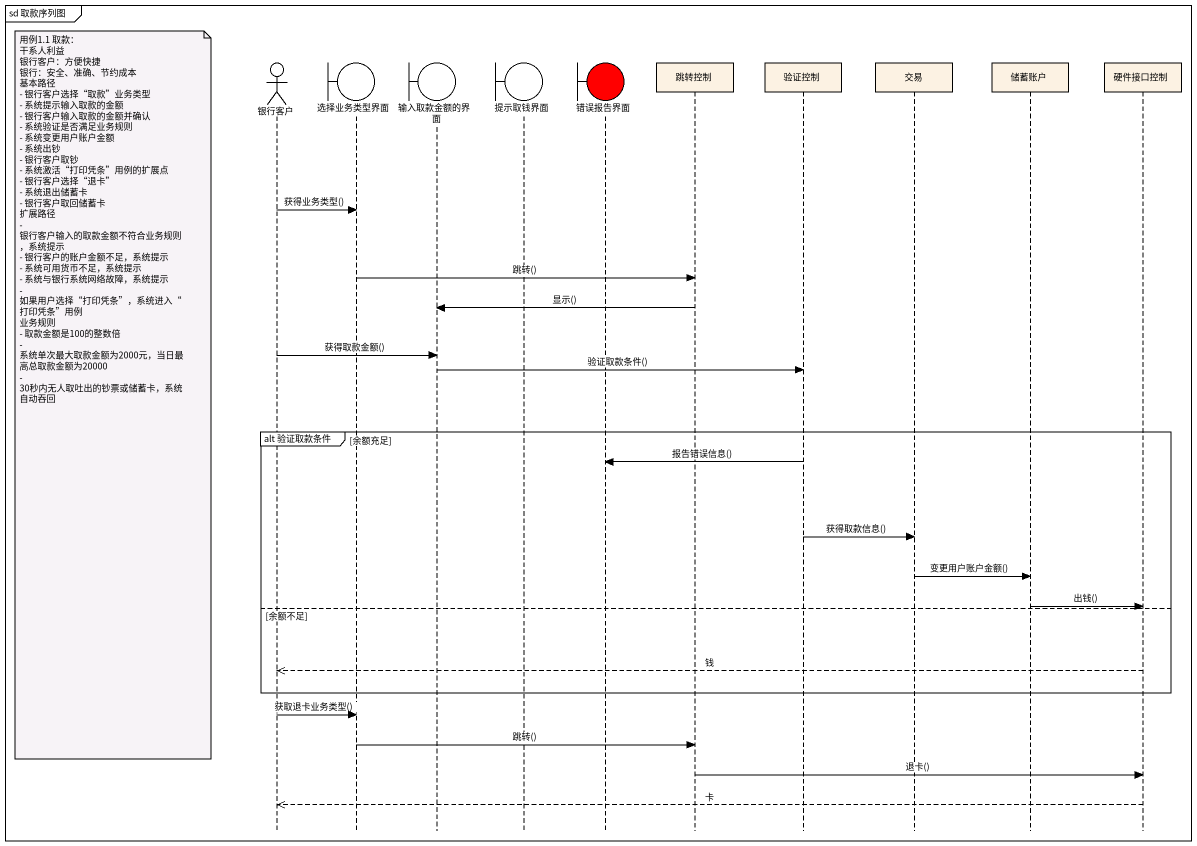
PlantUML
@startuml
mainframe sd 取款序列图
hide footbox
actor 银行客户
boundary 选择业务类型界面
boundary 输入取款金额的界面
boundary 提示取钱界面
boundary 错误报告界面 #FF0000
participant 跳转控制
participant 验证控制
participant 交易
participant 储蓄账户
participant 硬件接口控制

银行客户 -> 选择业务类型界面 : 获得业务类型()
选择业务类型界面 -> 跳转控制 : 跳转()
跳转控制 -> 输入取款金额的界面 : 显示()
银行客户 -> 输入取款金额的界面 : 获得取款金额()
输入取款金额的界面 -> 验证控制 : 验证取款条件()
note left of 银行客户
  用例1.1 取款：
  干系人利益
  银行客户：方便快捷
  银行：安全、准确、节约成本
  基本路径
  - 银行客户选择“取款”业务类型
  - 系统提示输入取款的金额
  - 银行客户输入取款的金额并确认
  - 系统验证是否满足业务规则
  - 系统变更用户账户金额
  - 系统出钞
  - 银行客户取钞
  - 系统激活“打印凭条”用例的扩展点
  - 银行客户选择“退卡”
  - 系统退出储蓄卡
  - 银行客户取回储蓄卡
  扩展路径
  - 银行客户输入的取款金额不符合业务规则，系统提示
  - 银行客户的账户金额不足，系统提示
  - 系统可用货币不足，系统提示
  - 系统与银行系统网络故障，系统提示
  - 如果用户选择“打印凭条”，系统进入“打印凭条”用例
  业务规则
  - 取款金额是100的整数倍
  - 系统单次最大取款金额为2000元，当日最高总取款金额为20000
  - 30秒内无人取吐出的钞票或储蓄卡，系统自动吞回
end note
group alt 验证取款条件 [余额充足]
  验证控制 -> 错误报告界面 : 报告错误信息()
  验证控制 -> 交易 : 获得取款信息()
  交易 -> 储蓄账户 : 变更用户账户金额()
  储蓄账户 -> 硬件接口控制 : 出钱()
else 余额不足
  硬件接口控制 -->> 银行客户 : 钱
end
银行客户 -> 选择业务类型界面 : 获取退卡业务类型()
选择业务类型界面 -> 跳转控制 : 跳转()
跳转控制 -> 硬件接口控制 : 退卡()
硬件接口控制 -->> 银行客户 : 卡
@enduml
